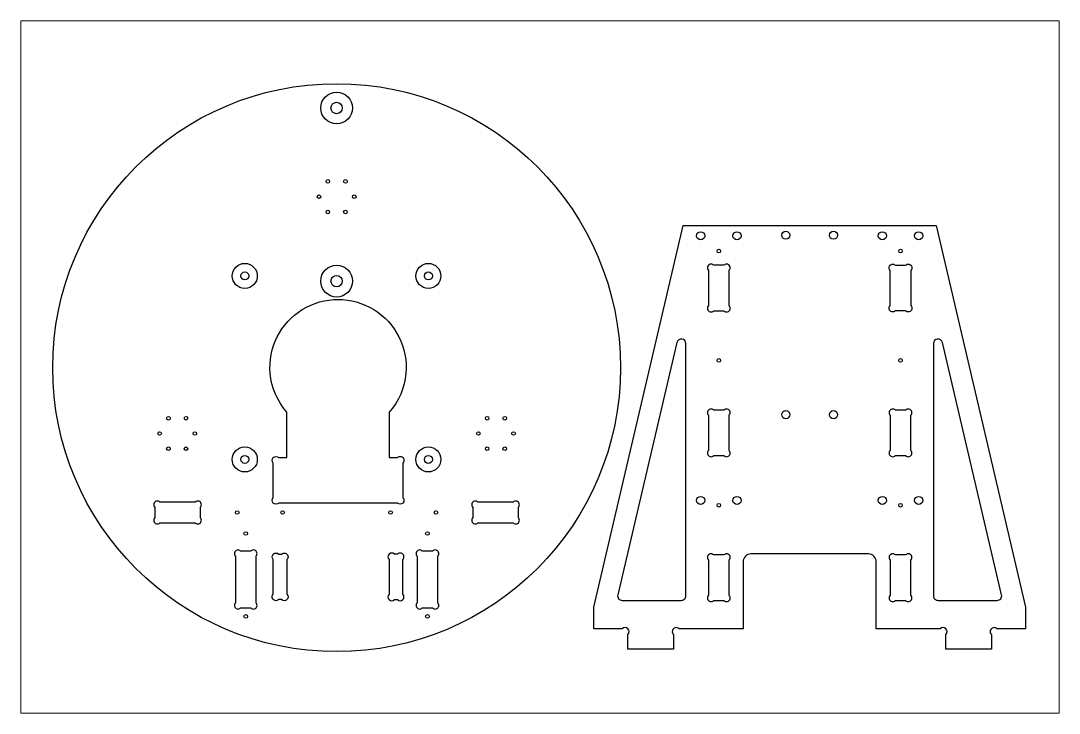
# Paper-space layout '0.750in Ply 1' of a CAD drawing. Header units: millimetres. Extents: x -3 to 911, y -3 to 606.
# The model-space entities are those that its viewports show. They can reach past a viewport. Long polylines and large blocks are cut down to what shows.
import ezdxf

# ---------------------------------------------------------------- set-up
doc = ezdxf.new("R2010")
doc.units = ezdxf.units.MM
doc.header["$MEASUREMENT"] = 0
for name, color, linetype in [('0.708in_Ply-T1_0.250in_1FL-0.500in_Pocket', 4, 'Continuous'), ('0.708in_Ply-T1_0.250in_1FL-Contours', 7, 'Continuous'), ('0.708in_Ply-T1_0.250in_1FL-ThruPockets', 4, 'Continuous'), ('0.708in_Ply-T2_0.125in_1FL-ThruPockets', 5, 'Continuous'), ('0.708in_Ply-T4_0.125in_Drill', 1, 'Continuous')]:
    doc.layers.add(name, color=color, linetype=linetype)
doc.layers.add('AM_VIEWS', color=1, linetype='Continuous', lineweight=15, plot=False)

msp = doc.modelspace()

# ---------------------------------------------------------------- linework, layer by layer
at = {"layer": '0.708in_Ply-T1_0.250in_1FL-0.500in_Pocket'}
for centre, radius in [((-1.27, 228.49), 14), ((-82.09, 80.71), 11), ((79.55, 80.71), 11), ((-1.27, 76.09), 14), ((-82.09, -80.93), 11), ((79.55, -80.93), 11)]:
    msp.add_circle(centre, radius, dxfattribs=at)
at = {"layer": '0.708in_Ply-T1_0.250in_1FL-Contours'}
for points in [[(255.27, -248), (255.27, -235.03, 1), (250.24, -230), (225.27, -230), (225.27, -210.84), (304, 125), (526.54, 125), (605.27, -210.84), (605.27, -230), (580.3, -230, 1), (575.27, -235.03), (575.27, -248)], [(575.27, -248), (535.27, -248), (535.27, -235.03, 1), (530.24, -230), (473.83, -230), (473.83, -170.86, 0.414214), (467.03, -164.06), (363.51, -164.06, 0.414214), (356.71, -170.86), (356.71, -230), (300.3, -230, 1), (295.27, -235.03), (295.27, -248), (255.27, -248)]]:
    msp.add_lwpolyline(points, format="xyb", dxfattribs=at)
msp.add_lwpolyline([(52.27, -79.27, -1), (57.04, -84.04), (57.04, -114.57, -1), (52.27, -119.34), (-52.27, -119.34, -1), (-57.04, -114.57), (-57.04, -84.04, -1), (-52.27, -79.27), (-44.96, -79.27), (-44.96, -72.26), (-45, -39.3, -0.162989), (-59.79, -5.06, -1.088277), (59.79, -5.06, -0.162989), (45, -39.3), (44.96, -72.26), (44.96, -79.27)], format="xyb", close=True, dxfattribs=at)
msp.add_circle((-1.27, -0.11), 250, dxfattribs=at)
at = {"layer": '0.708in_Ply-T1_0.250in_1FL-ThruPockets'}
for points in [[(326.23, 85.52), (326.23, 54.48, 1.006104), (330.75, 49.96), (339.79, 49.96, 1.006104), (344.31, 54.48), (344.31, 85.52, 1.006104), (339.79, 90.04), (330.75, 90.04, 1.006104)], [(486.23, 85.52, -1.006104), (490.75, 90.04), (499.79, 90.04, -1.006104), (504.31, 85.52), (504.31, 54.48, -1.006104), (499.79, 49.96), (490.75, 49.96, -1.006104), (486.23, 54.48)], [(298.33, 21.98), (246.28, -200.09, 0.483382), (250.17, -205), (302.23, -205, 0.414214), (306.23, -201), (306.23, 21.07, 0.891021)], [(528.31, -205), (580.36, -205, 0.483382), (584.26, -200.09), (532.2, 21.98, 0.891021), (524.31, 21.07), (524.31, -201, 0.414214)], [(326.23, -41.98), (326.23, -73.02, 1.006104), (330.75, -77.54), (339.79, -77.54, 1.006104), (344.31, -73.02), (344.31, -41.98, 1.006104), (339.79, -37.46), (330.75, -37.46, 1.006104)], [(504.31, -73.02), (504.31, -41.98, 1.006104), (499.79, -37.46), (490.75, -37.46, 1.006104), (486.23, -41.98), (486.23, -73.02, 1.006104), (490.75, -77.54), (499.79, -77.54, 1.006104)], [(-156.79, -136.65), (-125.75, -136.65, 1.006104), (-121.23, -132.13), (-121.23, -123.09, 1.006104), (-125.75, -118.57), (-156.79, -118.57, 1.006104), (-161.31, -123.09), (-161.31, -132.13, 1.006104)], [(118.69, -123.09), (118.69, -132.13, 1.006104), (123.21, -136.65), (154.25, -136.65, 1.006104), (158.77, -132.13), (158.77, -123.09, 1.006104), (154.25, -118.57), (123.21, -118.57, 1.006104)], [(-72.23, -207.13), (-72.23, -166.09, 1.006104), (-76.75, -161.57), (-85.79, -161.57, 1.006104), (-90.31, -166.09), (-90.31, -207.13, 1.006104), (-85.79, -211.65), (-76.75, -211.65, 1.006104)], [(-52.27, -204.34, -1), (-57.04, -199.57), (-57.04, -169.04, -1), (-52.27, -164.27), (-49.73, -164.27, -1), (-44.96, -169.04), (-44.96, -199.57, -1), (-49.73, -204.34)], [(52.27, -204.34, 1), (57.04, -199.57), (57.04, -169.04, 1), (52.27, -164.27), (49.73, -164.27, 1), (44.96, -169.04), (44.96, -199.57, 1), (49.73, -204.34)], [(69.69, -166.09), (69.69, -207.13, 1.006104), (74.21, -211.65), (83.25, -211.65, 1.006104), (87.77, -207.13), (87.77, -166.09, 1.006104), (83.25, -161.57), (74.21, -161.57, 1.006104)], [(330.75, -205.04), (339.79, -205.04, 1.006104), (344.31, -200.52), (344.31, -169.48, 1.006104), (339.79, -164.96), (330.75, -164.96, 1.006104), (326.23, -169.48), (326.23, -200.52, 1.006104)], [(504.31, -200.52), (504.31, -169.48, 1.006104), (499.79, -164.96), (490.75, -164.96, 1.006104), (486.23, -169.48), (486.23, -200.52, 1.006104), (490.75, -205.04), (499.79, -205.04, 1.006104)]]:
    msp.add_lwpolyline(points, format="xyb", close=True, dxfattribs=at)
for centre in [(-1.27, 228.49), (-1.27, 76.09)]:
    msp.add_circle(centre, 5, dxfattribs=at)
at = {"layer": '0.708in_Ply-T2_0.125in_1FL-ThruPockets'}
for centre, radius in [((319.27, 116), 3.57), ((351.27, 116), 3.57), ((394.25, 116.5), 3.57), ((436.28, 116.5), 3.57), ((479.27, 116), 3.57), ((511.27, 116), 3.57), ((-82.09, 80.71), 3.5), ((79.55, 80.71), 3.5), ((394.25, -41.5), 3.57), ((436.28, -41.5), 3.57), ((-82.09, -80.93), 3.5), ((79.55, -80.93), 3.5), ((319.27, -117), 3.57), ((351.27, -117), 3.57), ((479.27, -117), 3.57), ((511.27, -117), 3.57)]:
    msp.add_circle(centre, radius, dxfattribs=at)
at = {"layer": '0.708in_Ply-T4_0.125in_Drill'}
for centre in [(-9.02, 163.82), (6.48, 163.82), (-16.77, 150.39), (14.23, 150.39), (-9.02, 136.97), (6.48, 136.97), (335.27, 102.5), (495.27, 102.5), (335.27, 6.25), (495.27, 6.25), (-149.35, -44.61), (-133.85, -44.61), (131.32, -44.61), (146.82, -44.61), (-157.1, -58.04), (-126.1, -58.04), (123.57, -58.04), (154.57, -58.04), (-149.35, -71.46), (-133.85, -71.46), (131.32, -71.46), (146.82, -71.46), (-88.77, -127.61), (-48.77, -127.61), (46.23, -127.61), (86.23, -127.61), (335.27, -121.25), (495.27, -121.25), (-81.27, -146.11), (78.73, -146.11), (-81.27, -219.11), (78.73, -219.11)]:
    msp.add_circle(centre, 1.59, dxfattribs=at)

psp = doc.layouts.new('0.750in Ply 1')

# ---------------------------------------------------------------- viewports
at = {"layer": 'AM_VIEWS'}
psp.add_viewport(center=(454.025, 301.625), size=(914.4, 609.6), view_center_point=(177.821, 0.482), view_height=609.60004, dxfattribs=at)

doc.saveas('drawing.dxf')
